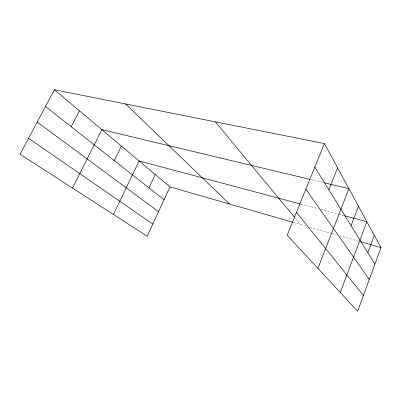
<?xml version="1.0" encoding="UTF-8"?>
<svg xmlns="http://www.w3.org/2000/svg" width="401" height="401" viewBox="0 0 401 401"><rect width="100%" height="100%" fill="white"/><g stroke="black" fill="none" stroke-linecap="round" stroke-linejoin="round"><path stroke-width="0.3" stroke-dasharray="2 1.5" d="M310.625 179.518L323.351 182.555M300.956 204.119L318.344 208.756M320.74 209.392L338.103 214.024M338.7 214.184L344.093 215.623M293.377 222.405L306.981 226.319M309.938 227.166L331.848 233.472M332.439 233.648L336.609 234.846M339.582 235.703L358.695 241.201M295.321 218.224L300.479 224.45"/><path stroke-width="0.6" d="M324.389 143.568L380.95 247.602L357.657 311.236L287.171 235.232L324.389 143.568L54.376 89.764L20.05 154.27L147.162 236.214L169.989 186.896L54.376 89.764M367.862 252.775L374.308 235.387M340.264 292.484L366.865 221.693L344.695 215.783M351.055 225.648L358.459 206.239M317.938 268.409L348.905 188.66L323.958 182.701M328.86 189.828L337.582 167.829M148.951 187.889L155.252 174.515M113.418 214.46L139.132 160.971L300.354 203.959M114.28 160.616L121.413 146.089M72.481 188.069L101.859 129.658L310.023 179.372M71.238 126.756L79.458 110.836M169.989 186.896L292.785 222.234M360.499 241.718L380.95 247.602M28.556 138.285L152.786 224.064M37.198 122.044L158.525 211.668M45.473 106.491L164.039 199.753M125.613 103.959L229.547 204.034M215.397 121.849L294.524 217.267M296.464 212.34L363.416 295.497M305.863 189.197L369.281 279.482M314.81 167.152L374.9 264.134"/></g></svg>
